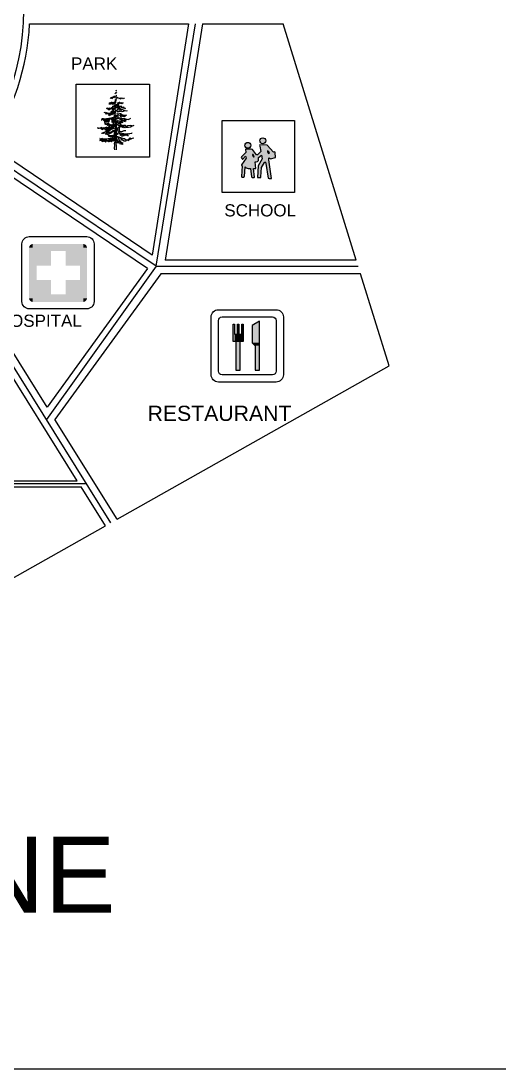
# Model space of a CAD drawing. Header units: metres. Extents: x 368 to 3789, y -155 to 1148.
# Drawn here: x 1883 to 2040.3, y 398.7 to 743.3 of the extents above; entities that cross this region are included whole.
import ezdxf

# ---------------------------------------------------------------- set-up
doc = ezdxf.new("R2010")
doc.units = ezdxf.units.M
doc.styles.get("Standard").update_dxf_attribs({"font": 'arial.ttf'})

# ---------------------------------------------------------------- blocks, each defined once
blk = doc.blocks.new('45')
blk.add_lwpolyline([(140.082, 202.168), (140.082, 204.168, -0.414214), (140.332, 204.418), (142.332, 204.418, -0.414214), (142.582, 204.168), (142.582, 202.168, -0.414214), (142.332, 201.918), (140.332, 201.918, -0.414214)], format="xyb", close=True)
at = {"color": 3, "const_width": 0.125}
for points in [[(140.395, 204.035, -0.414214), (140.457, 204.097, -0.414214)], [(142.27, 204.035, 0.414214), (142.207, 204.097, 0.414214)], [(140.395, 202.285, 0.414214), (140.457, 202.222, 0.414214)], [(142.27, 202.285, -0.414214), (142.207, 202.222, -0.414214)]]:
    blk.add_lwpolyline(points, format="xyb", dxfattribs=at)
at = {"color": 3}
for points in [[(140.332, 202.285), (140.595, 202.285), (140.332, 204.035), (140.595, 204.035)], [(142.207, 204.035), (142.207, 204.16), (140.457, 204.035), (140.457, 204.16)], [(140.595, 204.051), (140.595, 203.918), (142.095, 204.051), (142.095, 203.918)], [(140.595, 203.418), (140.595, 203.918), (141.095, 203.418), (141.095, 203.918)], [(141.595, 203.418), (141.595, 203.918), (142.095, 203.418), (142.095, 203.918)], [(142.095, 202.285), (142.332, 202.285), (142.095, 204.035), (142.332, 204.035)], [(140.595, 202.918), (140.595, 202.418), (141.095, 202.918), (141.095, 202.418)], [(141.595, 202.918), (141.595, 202.418), (142.095, 202.918), (142.095, 202.418)], [(140.595, 202.285), (140.595, 202.418), (142.095, 202.285), (142.095, 202.418)], [(142.207, 202.16), (142.207, 202.285), (140.457, 202.16), (140.457, 202.285)]]:
    blk.add_solid(points, dxfattribs=at)
blk = doc.blocks.new('A$C47BE7189')
for p, q in [((303, 563), (303, 803)), ((303, 803), (323, 803)), ((323, 803), (323, 663)), ((363, 663), (363, 803)), ((363, 803), (383, 803)), ((383, 803), (383, 663)), ((423, 663), (423, 803)), ((423, 803), (443, 803)), ((443, 803), (443, 563)), ((667, 843), (567, 783)), ((567, 783), (567, 543)), ((667, 163), (667, 843)), ((323, 663), (363, 663)), ((383, 663), (423, 663)), ((443, 563), (303, 563)), ((343, 563), (343, 163)), ((403, 163), (403, 563)), ((567, 543), (607, 503)), ((607, 503), (607, 163)), ((343, 163), (403, 163)), ((607, 163), (667, 163))]:
    blk.add_line(p, q)
for points in [[(0, 100), (0, 900, -0.414214), (100, 1000), (900, 1000, -0.414214), (1000, 900), (1000, 100, -0.414214), (900, 0), (100, 0, -0.414214)], [(100, 150), (100, 850, -0.414214), (150, 900), (850, 900, -0.414214), (900, 850), (900, 150, -0.414214), (850, 100), (150, 100, -0.414214)]]:
    blk.add_lwpolyline(points, format="xyb", close=True)
for points in [[(303, 803), (323, 803), (303, 563), (323, 563)], [(363, 803), (383, 803), (363, 663), (383, 663)], [(423, 803), (443, 803), (423, 663), (443, 663)], [(567, 543), (667, 543), (567, 783), (667, 843)], [(323, 663), (323, 563), (443, 663), (443, 563)], [(343, 563), (403, 563), (343, 163), (403, 163)], [(567, 543), (607, 503), (667, 543), (667, 503)], [(607, 503), (607, 163), (667, 503), (667, 163)]]:
    blk.add_solid(points)
blk = doc.blocks.new('A$C0FD76EB8')
at = {"true_color": 0x0094d4}
h = blk.add_hatch(color=142, dxfattribs=at)
h.paths.add_polyline_path([(521, 718, 1), (603, 718, 1)])
h.paths.add_polyline_path([(315, 655, 1), (396, 655, 1)])
h.paths.add_polyline_path([(504, 484), (545, 519), (553, 468), (498, 371), (488, 211), (492, 209), (533, 209), (534, 218), (543, 347), (584, 417), (591, 424), (602, 414), (605, 404), (637, 201), (649, 193), (672, 195), (685, 197), (648, 452), (644, 471), (644, 474), (648, 481), (656, 479), (666, 473), (671, 467), (740, 484), (732, 556), (727, 563), (709, 562), (624, 658), (521, 660), (518, 651), (521, 642), (535, 571), (487, 523), (474, 524), (418, 597), (402, 601), (323, 600), (326, 553), (266, 493), (265, 485), (280, 464), (287, 465), (325, 504), (328, 495), (330, 476), (267, 384), (268, 376), (277, 371), (268, 222), (273, 216), (287, 216), (300, 216), (306, 221), (310, 224), (317, 359), (331, 342), (360, 334), (394, 334), (408, 219), (420, 209), (441, 210), (449, 213), (434, 333), (450, 335), (467, 332), (456, 425), (472, 425), (488, 430), (498, 440), (504, 443)])
h.paths.add_polyline_path([(424, 508), (421, 520), (419, 529), (428, 526), (438, 511), (442, 496), (435, 496), (429, 502)], flags=16)
h.paths.add_polyline_path([(628, 564), (627, 577), (638, 574), (646, 564), (654, 549), (648, 543), (638, 546), (632, 554)], flags=16)
at = {"color": 142, "true_color": 0x0094d4}
for p, q in [((0, 0), (0, 1000)), ((0, 1000), (1000, 1000)), ((1000, 1000), (1000, 0)), ((402, 601), (323, 600)), ((323, 600), (326, 553)), ((418, 597), (402, 601)), ((474, 524), (418, 597)), ((521, 660), (518, 651)), ((518, 651), (521, 642)), ((624, 658), (521, 660)), ((521, 642), (535, 571)), ((709, 562), (624, 658)), ((266, 493), (265, 485)), ((265, 485), (280, 464)), ((326, 553), (266, 493)), ((330, 476), (267, 384)), ((280, 464), (287, 465)), ((287, 465), (325, 504)), ((325, 504), (328, 495)), ((328, 495), (330, 476)), ((428, 526), (419, 529)), ((419, 529), (421, 520)), ((421, 520), (424, 508)), ((424, 508), (429, 502)), ((438, 511), (428, 526)), ((429, 502), (435, 496)), ((435, 496), (442, 496)), ((442, 496), (438, 511)), ((487, 523), (474, 524)), ((535, 571), (487, 523)), ((488, 430), (498, 440)), ((553, 468), (498, 371)), ((498, 440), (504, 443)), ((504, 484), (545, 519)), ((504, 443), (504, 484)), ((545, 519), (553, 468)), ((638, 574), (627, 577)), ((627, 577), (628, 564)), ((628, 564), (632, 554)), ((632, 554), (638, 546)), ((646, 564), (638, 574)), ((638, 546), (648, 543)), ((644, 474), (648, 481)), ((644, 471), (644, 474)), ((648, 452), (644, 471)), ((654, 549), (646, 564)), ((648, 543), (654, 549)), ((648, 481), (656, 479)), ((685, 197), (648, 452)), ((656, 479), (666, 473)), ((666, 473), (671, 467)), ((671, 467), (740, 484)), ((727, 563), (709, 562)), ((732, 556), (727, 563)), ((740, 484), (732, 556)), ((267, 384), (268, 376)), ((268, 376), (277, 371)), ((277, 371), (268, 222)), ((310, 224), (317, 359)), ((317, 359), (331, 342)), ((331, 342), (360, 334)), ((360, 334), (394, 334)), ((394, 334), (408, 219)), ((434, 333), (450, 335)), ((449, 213), (434, 333)), ((450, 335), (467, 332)), ((467, 332), (456, 425)), ((456, 425), (472, 425)), ((472, 425), (488, 430)), ((498, 371), (488, 211)), ((534, 218), (543, 347)), ((543, 347), (584, 417)), ((584, 417), (591, 424)), ((591, 424), (602, 414)), ((602, 414), (605, 404)), ((605, 404), (637, 201)), ((268, 222), (273, 216)), ((273, 216), (287, 216)), ((287, 216), (300, 216)), ((300, 216), (306, 221)), ((306, 221), (310, 224)), ((408, 219), (420, 209)), ((420, 209), (441, 210)), ((441, 210), (449, 213)), ((488, 211), (492, 209)), ((492, 209), (533, 209)), ((533, 209), (534, 218)), ((637, 201), (649, 193)), ((649, 193), (672, 195)), ((672, 195), (685, 197)), ((1000, 0), (0, 0))]:
    blk.add_line(p, q, dxfattribs=at)
for centre in [(562, 718), (355, 655)]:
    blk.add_circle(centre, 40.8, dxfattribs=at)

msp = doc.modelspace()

# ---------------------------------------------------------------- linework, layer by layer
at = {"color": 3}
for p, q in [((1927.47, 662.69), (1940.4, 742.35)), ((1912.61, 578.31), (1813.86, 736.25)), ((1914.24, 720.72), (1914.35, 720.31)), ((1914.21, 717.88), (1914.35, 717.19)), ((1914.44, 717.95), (1915.03, 718.28)), ((1914.66, 716.57), (1915.04, 715.75)), ((1915.04, 715.75), (1915, 716.49)), ((1915, 716.49), (1915.47, 716.17)), ((1915.47, 716.17), (1915.33, 716.61)), ((1915.33, 716.61), (1915.56, 716.61)), ((1915.56, 716.61), (1915.73, 716.21)), ((1915.73, 716.21), (1915.82, 716.46)), ((1915.82, 716.46), (1916.21, 716.06)), ((1910.34, 713.22), (1910.71, 713.37)), ((1913.32, 710.94), (1913.72, 711.76)), ((1914.63, 712.4), (1915.08, 711.91)), ((1909.43, 707.74), (1909.98, 707.96)), ((1910.29, 707.66), (1910.1, 707.81)), ((1912.01, 708), (1911.79, 708.22)), ((1913.9, 707.4), (1913.56, 706.97)), ((1914.42, 709.21), (1915.15, 709.25)), ((1919.54, 708.86), (1919.97, 708.99)), ((1919.97, 708.99), (1920.19, 709.12)), ((1908.95, 704.69), (1909.08, 704.82)), ((1913.38, 703.78), (1913.94, 704.6)), ((1914.63, 704.38), (1914.5, 703.74)), ((1914.67, 703.18), (1915.02, 704)), ((1915.02, 706.02), (1914.71, 706.25)), ((1915.25, 705.13), (1915.19, 704.43)), ((1916.83, 706.19), (1917.39, 705.76)), ((1916.83, 706.19), (1917.73, 706.19)), ((1917.39, 705.76), (1917.3, 706.02)), ((1917.3, 706.02), (1918.29, 705.55)), ((1917.82, 705.85), (1917.73, 706.19)), ((1918.29, 705.55), (1917.82, 705.85)), ((1927.47, 662.69), (1869.57, 701.54)), ((1927.47, 662.69), (1891.37, 612.28)), ((1927.47, 662.69), (1993.95, 662.69)), ((1904.62, 591.1), (1829.77, 591.1))]:
    msp.add_line(p, q, dxfattribs=at)
for p, q in [((1901.52, 592.09), (1868.88, 644.33)), ((1831.69, 592.09), (1901.52, 592.09)), ((1832.29, 590.09), (1902.77, 590.09)), ((1910.77, 577.28), (1902.77, 590.09))]:
    msp.add_line(p, q)
for points in [[(2219.89, 1085.16), (2803.98, 1085.16), (2803.98, 398.67), (639.14, 398.67), (639.14, 1085.16), (1370.61, 1085.16)], [(1938.17, 742.35), (1926.15, 666.29), (1872.75, 702.4)], [(1942.72, 742.35), (1930.45, 664.69)], [(1942.72, 742.35), (1969.3, 742.35)], [(1924.63, 661.88), (1870.18, 698.71)], [(1891.59, 616.38), (1851.55, 680.47)], [(1924.63, 661.88), (1891.59, 616.38)], [(1993.33, 664.69), (1930.45, 664.69)], [(1928.97, 660.19), (1894.16, 612.26)], [(1994.72, 660.19), (1928.97, 660.19)], [(1914.65, 579.46), (1894.16, 612.26)]]:
    msp.add_lwpolyline(points)
msp.add_lwpolyline([(1872.75, 702.4, 0.131841), (1885.86, 742.35), (1938.17, 742.35)], format="xyb")
at = {"elevation": 845.66}
for points in [[(1993.33, 664.69), (1969.3, 742.35)], [(1914.65, 579.46), (2004.1, 629.9), (1994.72, 660.19)], [(1846.81, 541.21), (1910.77, 577.28)]]:
    msp.add_lwpolyline(points, dxfattribs=at)
msp.add_lwpolyline([(1901.12, 722.55), (1925.26, 722.55), (1925.26, 698.58), (1901.12, 698.58)], close=True)
at = {"color": 3}
for points in [[(1914.48, 718.73), (1914.37, 718.92), (1914.22, 718.17), (1914.03, 718.51), (1913.5, 718.09), (1913.73, 718.69), (1912.84, 717.76), (1913.21, 718.32), (1912.54, 717.84), (1912.76, 718.28), (1912.35, 717.84)], [(1914.25, 716.53), (1914.14, 717.5), (1913.92, 715.9), (1913.77, 716.61), (1913.25, 716.46), (1913.67, 715.98), (1913.35, 715.94), (1913.16, 715.9), (1913.17, 716.49)], [(1913.86, 719.48), (1914.2, 719.71), (1914.13, 719.34)], [(1914.05, 719.97), (1914.2, 719.71), (1914.54, 720.01)], [(1915.11, 718.13), (1915.26, 717.72), (1915.41, 717.99), (1915.82, 717.76), (1915.63, 718.02), (1916.12, 717.84), (1916.08, 718.06), (1916.53, 717.99), (1916.6, 717.68), (1916.75, 717.91), (1917.05, 717.99)], [(1911.05, 714.64), (1911.28, 714.53), (1913.59, 714.74), (1913.22, 714), (1913.29, 714.82), (1912.99, 714.19), (1912.88, 714.74), (1911.95, 714.04), (1912.13, 714.75), (1911.76, 714.15), (1911.87, 714.71), (1911.61, 714.3), (1911.54, 714.67), (1911.28, 714.53)], [(1913.17, 716.49), (1912.79, 715.94), (1912.95, 716.57), (1912.72, 716.57), (1912.49, 716.02), (1912.57, 716.49), (1912.15, 715.87), (1912.24, 716.35), (1912.05, 716.35), (1911.94, 716.42)], [(1913.81, 713.74), (1913.29, 713.26), (1913.4, 713.63), (1912.95, 713.29), (1912.66, 713.26), (1912.69, 713.37), (1912.92, 713.63), (1913.51, 713.93)], [(1914.33, 715.72), (1913.96, 715.12), (1913.96, 715.68), (1913.7, 715.05), (1913.77, 715.57), (1913.44, 715.19), (1913.48, 715.46), (1913.25, 715.05), (1913.25, 715.34), (1912.99, 714.82)], [(1914, 714.19), (1914.11, 714.74), (1913.88, 715.01), (1913.44, 713.89), (1913.59, 714.74), (1914.48, 715.12), (1914.22, 714.53), (1914.11, 714.74)], [(1914.11, 713.89), (1914.33, 714), (1914.71, 713.33)], [(1914.15, 715.75), (1914.33, 715.27), (1914.37, 715.94), (1914.71, 715.38), (1914.82, 715.61), (1915.41, 715.3)], [(1914.63, 714.26), (1915.27, 714.67), (1914.78, 714.64), (1915.27, 715.23), (1915.23, 714.74), (1915.97, 715.42), (1915.97, 714.86), (1916.24, 715.12), (1916.39, 714.74), (1916.72, 715.12), (1916.84, 714.6), (1916.98, 714.78), (1917.43, 714.6), (1915.53, 715.16), (1914.75, 715.27), (1914.41, 714.64)], [(1914.56, 713.59), (1914.93, 713.82), (1914.89, 713.45), (1915.3, 713.74), (1915.34, 713.52), (1916.16, 713.82)], [(1915, 714.3), (1915.6, 714.67), (1915.38, 714.11), (1915.53, 714), (1915.83, 714.3)], [(1915.75, 713.93), (1916.01, 713.78), (1916.24, 713.59), (1916.72, 713.66), (1917.13, 713.93), (1917.8, 713.82), (1918.06, 713.89)], [(1915.93, 714.22), (1916.24, 714.41), (1916.42, 714.19), (1917.13, 713.93)], [(1912.61, 711.4), (1910.46, 711.05), (1910.2, 711.18), (1909.64, 711.1), (1909.64, 710.71), (1909.64, 710.76), (1909.38, 710.76)], [(1910.24, 711.23), (1910.03, 710.84), (1910.03, 710.89), (1910.15, 710.67), (1910.29, 710.67), (1910.71, 710.97)], [(1910.71, 710.97), (1910.42, 710.24), (1910.63, 710.33), (1911.36, 711.18), (1910.98, 710.62), (1910.8, 710.28), (1910.46, 709.98), (1910.91, 710.15), (1911.59, 711.2), (1911.1, 709.97), (1911.77, 711.05), (1911.55, 710.11), (1912.03, 711.2), (1911.88, 710.15), (1912.33, 711.34)], [(1910.6, 713.14), (1910.71, 713.37), (1911.58, 713.03), (1911.16, 712.77)], [(1911.24, 713), (1910.87, 712.66), (1911.05, 713.1), (1910.79, 713.1)], [(1911.87, 712.96), (1911.5, 712.81), (1911.58, 713.03), (1913.18, 713.14), (1914.04, 713.33)], [(1914, 713.07), (1913.81, 712.81), (1913.7, 713.1), (1913.4, 712.66), (1913.44, 713.07), (1913.11, 712.58), (1913.18, 713.14), (1912.77, 712.44), (1912.55, 712.44), (1912.77, 712.89), (1912.58, 713.07), (1912.28, 712.29), (1911.99, 712.17), (1911.87, 712.33), (1912.32, 712.81), (1912.21, 712.96), (1911.72, 712.4)], [(1913.34, 709.68), (1913.34, 710.11), (1913.43, 710.76), (1913.04, 709.93), (1913, 710.41), (1913.04, 710.54), (1913.04, 710.89), (1912.87, 710.84), (1912.69, 711.01), (1913.09, 711.57), (1912.53, 711.05), (1912.61, 711.4), (1914.03, 711.88)], [(1913.36, 711.61), (1913.04, 710.89), (1913.32, 710.94), (1913.6, 710.8)], [(1914.21, 711.7), (1914.03, 711.57), (1914.03, 711.88), (1913.9, 711.05), (1913.99, 710.24), (1913.86, 711.01), (1913.94, 710.24), (1913.77, 710.92), (1913.6, 710.8), (1913.65, 710.2), (1913.34, 709.68)], [(1913.55, 712.1), (1913.92, 712.4), (1913.74, 711.91), (1914.3, 712.4), (1914.33, 711.95), (1914.41, 712.21), (1914.71, 711.84)], [(1914.37, 711.45), (1914.59, 711.01), (1914.55, 711.61), (1914.8, 711.32), (1915.15, 711.23)], [(1914.42, 710.46), (1914.72, 709.9), (1914.89, 709.77), (1915.11, 709.68), (1915.02, 709.98), (1914.8, 710.2), (1915.36, 709.77), (1915.88, 709.34), (1915.79, 709.81), (1915.58, 710.15), (1915.79, 709.93), (1916.05, 709.9), (1915.88, 710.24), (1916.14, 710.02), (1916.48, 709.93)], [(1914.44, 712.81), (1914.82, 712.89), (1914.82, 712.51), (1915.08, 712.21)], [(1914.8, 710.71), (1914.93, 710.49), (1915.88, 710.24)], [(1917.05, 712.44), (1917.32, 711.88), (1916.76, 712.4), (1916.98, 711.8), (1916.49, 712.21), (1916.57, 711.77), (1916.24, 712.44), (1915.72, 712.81), (1915.41, 712.85), (1914.82, 712.55)], [(1914.89, 711.3), (1915.19, 711.7), (1915.28, 711.4), (1915.45, 711.45), (1915.62, 710.71), (1915.71, 711.14), (1915.97, 710.49), (1916.14, 710.2), (1916.4, 710.2), (1916.27, 710.46)], [(1915.41, 712.51), (1915.6, 712.17), (1915.86, 711.69), (1916.2, 711.77), (1916.09, 712.17), (1915.86, 712.44), (1915.92, 712.65)], [(1918.33, 710.97), (1916.78, 710.67), (1915.97, 710.84), (1915.49, 711.23), (1917, 711.32), (1917.09, 711.27), (1917.82, 711.05), (1918.33, 710.97), (1919.11, 711.32)], [(1916.27, 710.46), (1916.05, 711.1), (1916.87, 710.37), (1917.34, 710.28), (1917.26, 710.49), (1916.83, 710.84), (1917.3, 710.58), (1917.56, 710.54)], [(1916.24, 712.44), (1917.17, 712.33), (1917.57, 712.33), (1917.84, 712.51)], [(1908.22, 708.38), (1908.26, 708.04), (1908.74, 708.13), (1909.04, 708.22), (1910.63, 708.13), (1912.66, 708.52), (1914.12, 708.74)], [(1909.81, 708.17), (1909.21, 707.91), (1909.64, 708.3), (1909.08, 707.96), (1909.04, 708.22)], [(1914.04, 708.04), (1913.51, 707.96), (1913.17, 707.82), (1912.87, 707.7), (1912.74, 707.74), (1912.1, 707.23), (1911.83, 707.01), (1911.83, 706.8), (1911.11, 706.71), (1910.8, 706.8), (1910.5, 706.67), (1910.42, 706.71), (1910.33, 706.62), (1909.73, 706.37), (1909.51, 706.37)], [(1910.29, 708.26), (1909.9, 707.87), (1909.64, 707.66)], [(1911.62, 708.43), (1911.45, 708.13), (1911.14, 708.26), (1911.11, 708.43), (1910.85, 708.17), (1910.63, 708.13), (1910.59, 708.22), (1909.68, 707.48)], [(1909.86, 706.67), (1910.12, 706.28), (1910.37, 706.54), (1910.46, 706.75), (1910.2, 706.58)], [(1912.57, 709.34), (1912.44, 709.21), (1912.39, 709.25), (1911.88, 708.91), (1912.13, 709.37), (1911.79, 709.12), (1911.41, 708.94), (1912.01, 709.59), (1911.41, 709.12), (1911.88, 709.77), (1911.23, 709.21), (1911.49, 709.59), (1911.06, 709.34), (1910.76, 709.25), (1910.93, 709.5), (1910.46, 709.46)], [(1910.63, 708.13), (1910.59, 707.82), (1910.55, 707.61), (1910.89, 707.61), (1911.32, 707.87), (1911.45, 708.13), (1911.79, 708.22), (1911.45, 707.74), (1911.23, 707.57), (1911.27, 707.36)], [(1911.02, 706.15), (1911.83, 706.8), (1910.55, 706.15)], [(1911.7, 708.82), (1911.88, 708.69), (1912.1, 708.78), (1911.97, 708.94)], [(1911.88, 706.75), (1912.01, 706.58), (1911.88, 706.32), (1912.22, 706.54), (1911.92, 706.19), (1912.48, 706.41), (1912.91, 706.67), (1913.09, 706.88), (1913.47, 707.4), (1913.56, 706.97), (1913.65, 706.75), (1913.68, 706.45), (1913.6, 706.32)], [(1913.47, 707.4), (1913.22, 707.1), (1912.57, 706.75), (1912.26, 706.62), (1912.01, 706.58)], [(1913.99, 709.55), (1913.17, 708.73), (1913.6, 709.59), (1912.95, 708.73), (1913.51, 709.59), (1912.66, 708.78), (1912.82, 709.25), (1912.57, 708.86), (1912.44, 708.91), (1912.1, 708.78)], [(1912.74, 707.74), (1912.87, 708), (1913.13, 708), (1913.47, 708.09), (1913.56, 708.3), (1913.22, 708.26), (1912.95, 708.13), (1912.74, 708.17), (1912.66, 708.52), (1912.53, 708.13), (1912.22, 708.04), (1912.26, 707.82)], [(1914.24, 709.77), (1914.5, 709.34), (1914.12, 709.93), (1913.99, 709.55), (1913.94, 708.91), (1913.77, 709.12), (1913.65, 708.52)], [(1914.33, 707.91), (1915.28, 708.52), (1915.28, 707.74), (1915.36, 707.27), (1915.66, 706.97), (1916.27, 706.97), (1916.78, 707.18), (1917, 707.36), (1917.47, 707.31)], [(1914.33, 705.98), (1914.63, 706.11), (1914.63, 706.19), (1915.02, 706.58), (1915.36, 706.49), (1915.41, 706.45)], [(1914.8, 709.34), (1915.84, 708.47), (1915.92, 708.6), (1915.41, 709.21), (1916.22, 708.38), (1915.84, 709.21), (1916.48, 708.35), (1916.18, 709.08), (1916.7, 708.22), (1916.66, 708.38)], [(1915.36, 708.86), (1916.74, 709.08), (1917.26, 709.08), (1917.34, 708.91), (1918.03, 708.26)], [(1916.48, 709.08), (1916.78, 708.65), (1917.3, 708.26), (1917.09, 708.52), (1917.39, 708.47)], [(1918.25, 706.32), (1918.85, 706.24), (1918.72, 706.37), (1919.45, 706.45), (1919.58, 706.62)], [(1909.86, 704.64), (1909, 704.08), (1909.94, 704.6), (1909.3, 704.08), (1910.07, 704.56), (1909.77, 704.26), (1910.29, 704.56), (1909.94, 704.17), (1909.59, 703.82), (1909.73, 703.65), (1910.2, 703.82), (1910.5, 704.13), (1910.63, 704.47)], [(1909.08, 704.51), (1909.38, 704.6), (1909.08, 704.3)], [(1912.26, 704.73), (1911.54, 703.57), (1911.79, 703.82), (1911.88, 703.82), (1912.48, 704.86), (1912.53, 704.43), (1912.78, 704.64), (1910.63, 704.47), (1909.38, 704.6)], [(1910.76, 704.43), (1910.42, 703.74), (1910.98, 704.51)], [(1910.71, 704.08), (1910.71, 703.74), (1910.8, 703.52), (1911.14, 703.87), (1911.23, 704.26), (1911.11, 704.43)], [(1911.11, 706.06), (1911.02, 706.15), (1910.8, 706.15)], [(1911.36, 703.91), (1911.23, 703.78), (1910.97, 703.7)], [(1911.88, 704.64), (1911.97, 704.26), (1911.36, 703.91), (1911.23, 704.08), (1911.14, 704.26)], [(1913.94, 706.24), (1913.68, 705.93), (1914.03, 705.25), (1913.51, 705.76), (1913.65, 705.16), (1913.51, 705.59), (1913.13, 704.9), (1913.47, 705.76), (1913.13, 705.12), (1913.3, 705.55), (1913.09, 705.2), (1913.13, 705.5), (1913, 705.59), (1912.39, 705.59), (1911.58, 705.89), (1911.62, 706.06)], [(1913.68, 705.93), (1913, 705.59), (1912.53, 705.2), (1912.44, 705.29), (1911.88, 705.37), (1911.92, 705.55)], [(1912.48, 704.86), (1911.97, 703.7), (1912.53, 704.43)], [(1913.77, 704.86), (1912.69, 703.57), (1913.22, 704.69), (1912.78, 704.64), (1912.05, 703.74), (1912.26, 703.78), (1912.31, 703.7), (1912.91, 704.56), (1912.57, 703.7), (1913.22, 704.69), (1914.03, 704.9)], [(1914.33, 704.9), (1914.55, 704.26), (1914.85, 703.82), (1914.93, 703.52), (1915.19, 703.18), (1915.45, 704.04)], [(1914.37, 705.42), (1914.76, 705.29), (1915.45, 705.07), (1916.35, 704.77), (1916.78, 704.69), (1917.09, 704.69)], [(1914.76, 705.29), (1914.93, 704.82), (1915.45, 704.04), (1915.79, 703.7)], [(1915.62, 702.79), (1915.79, 703.7), (1915.97, 703.52), (1916.1, 702.71), (1916.18, 703.31), (1916.35, 702.71), (1916.27, 703.35), (1916.53, 703.09), (1916.53, 703.05)], [(1916.01, 704.13), (1916.1, 704.43), (1915.88, 704.73), (1915.97, 704.9)], [(1916.1, 704.43), (1917, 703.95), (1917.56, 703.87), (1917.48, 704.35)], [(1916.83, 704.43), (1917.09, 704.69), (1917.6, 704.26), (1918.12, 704.3), (1918.59, 704.51), (1918.94, 704.86), (1919.2, 704.56), (1919.71, 704.77), (1920.14, 704.9)], [(1917.95, 704.34), (1918.46, 704.04), (1918.33, 704.38), (1918.29, 704.38), (1918.68, 704.3), (1918.76, 704.43), (1919.07, 704.47)]]:
    msp.add_lwpolyline(points, dxfattribs=at)
at = {"color": 10}
for points in [[(1914.11, 714.15), (1913.92, 712.58), (1914.15, 711.05), (1914.11, 710.53), (1914.37, 710.65), (1914.19, 711.84)], [(1913.86, 700.94), (1913.81, 701.46), (1913.9, 702.53), (1913.77, 703.05), (1913.99, 703.65), (1914.07, 704.77), (1913.99, 705.16), (1913.99, 706.92), (1914.07, 708.52), (1914.16, 709.12), (1914.12, 710.15), (1914.24, 710.58), (1914.37, 710.33), (1914.33, 709.85), (1914.37, 709.21), (1914.37, 707.91)], [(1916.27, 706.97), (1916.01, 706.84), (1915.36, 706.75), (1915.06, 706.92), (1914.89, 707.31), (1914.89, 707.61), (1914.98, 707.79), (1914.37, 707.91), (1914.33, 706.15), (1914.29, 705.16), (1914.24, 704.04), (1914.24, 703.18), (1914.29, 702.19), (1914.33, 700.94)]]:
    msp.add_lwpolyline(points, dxfattribs=at)
at = {"color": 3}
for points in [[(1916.12, 716.49), (1916.64, 716.42), (1916.42, 716.31), (1916.21, 716.06)], [(1911.88, 707.57), (1912.26, 707.82), (1911.41, 707.1), (1911.36, 706.92), (1910.8, 706.8), (1911.27, 707.36), (1911.54, 707.36)], [(1918.38, 708.43), (1918.98, 708.56), (1919.54, 708.86), (1918.89, 708.91), (1918.21, 708.82), (1917.47, 708.35)], [(1915.79, 705.63), (1916.01, 706.24), (1916.31, 705.33), (1916.27, 706.28), (1916.4, 706.02), (1916.91, 705.42), (1916.61, 706.19), (1917, 705.63), (1916.83, 706.19), (1915.41, 706.45)], [(1917.73, 706.19), (1918.25, 706.32), (1917.99, 705.85), (1917.9, 706.37), (1917.99, 705.89)]]:
    msp.add_lwpolyline(points, close=True, dxfattribs=at)
msp.add_circle((1804.87, 746.8), 78.96, dxfattribs=at)

# ---------------------------------------------------------------- block references
for name, p, xscale, yscale, zscale in [('A$C0FD76EB8', (1949.2, 686.89), 0.0237597889741748, 0.0237597889741748, 0.0237597889741748), ('45', (551.98, -1270.35), 9.50391558966992, 9.50391558966992, 9.50391558966992), ('A$C47BE7189', (1945.58, 624.6), 0.0237597889741748, 0.0237597889741748, 0.0237597889741748)]:
    msp.add_blockref(name, p, dxfattribs=dict(xscale=xscale, yscale=yscale, zscale=zscale))

# ---------------------------------------------------------------- texts
for s, height, p in [('PARK ', 4, (1899.48, 727.34)), ('SCHOOL', 4, (1949.9, 679.06)), ('HOSPITAL', 4, (1875.38, 642.75)), ('RESTAURANT', 5, (1924.64, 611.8)), ('SEWAGE LINE ', 25, (1673.45, 450.11))]:
    msp.add_text(s, height=height).set_placement(p)

doc.saveas('drawing.dxf')
